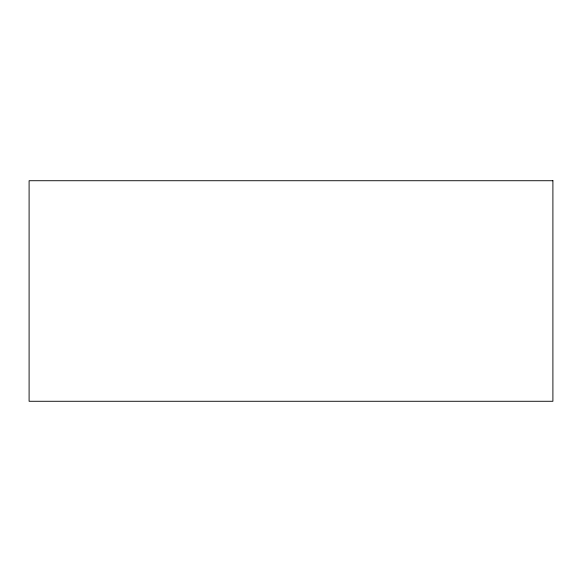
<?xml version="1.0" encoding="UTF-8"?>
<svg xmlns="http://www.w3.org/2000/svg" width="582" height="582" viewBox="0 0 582 582"><rect width="100%" height="100%" fill="white"/><g stroke="black" fill="none" stroke-linecap="round" stroke-linejoin="round"><path stroke-width="0.87" d="M552.9 180.726L29.1 180.726L29.1 401.274L552.9 401.274L552.9 180.726"/></g></svg>
